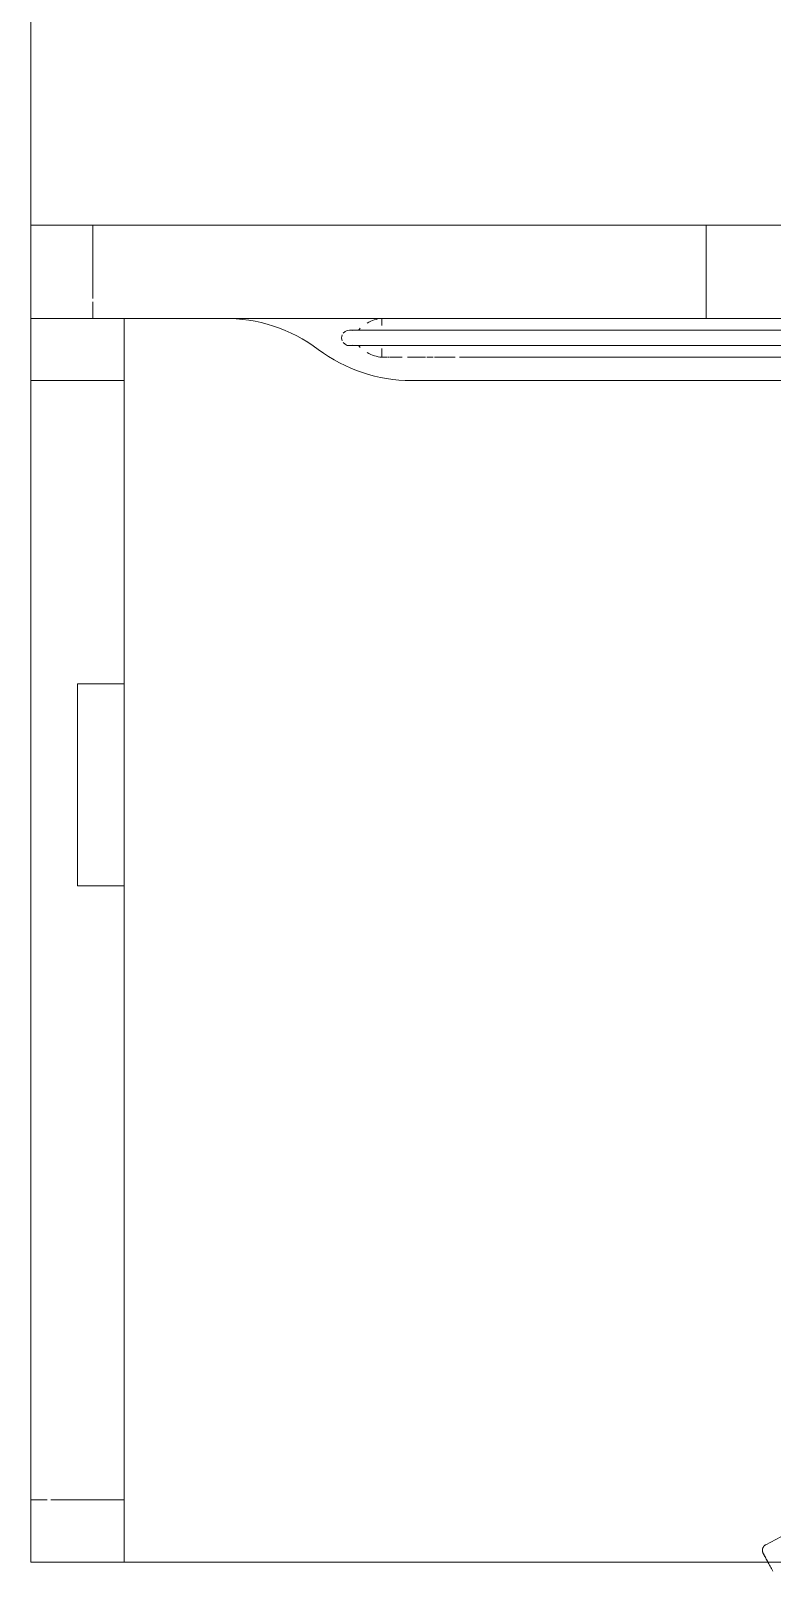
# Model space of a CAD drawing. Header units: millimetres. Extents: x 155927 to 326028, y -36033 to 97293.
# Drawn here: x 221864 to 222342, y 17264 to 18255 of the extents above; entities that cross this region are included whole.
import ezdxf

# ---------------------------------------------------------------- set-up
doc = ezdxf.new("R2010")
doc.units = ezdxf.units.MM
doc.header["$MEASUREMENT"] = 0
doc.layers.add('I-FURN', color=8, linetype='CONTINUOUS', lineweight=9)

msp = doc.modelspace()

# ---------------------------------------------------------------- linework, layer by layer
at = {"layer": 'I-FURN'}
for p, q in [((221864.46, 19469.61), (221864.46, 18069.61)), ((221864.46, 18069.61), (221864.46, 19469.61)), ((221903.94, 18129.61), (221864.46, 18129.61)), ((221864.46, 18129.61), (222299.09, 18129.61)), ((221864.46, 18129.61), (221864.46, 18069.61)), ((221864.46, 18129.61), (221864.46, 18069.61)), ((223424.46, 18129.61), (221904.46, 18129.61)), ((221904.46, 18129.61), (221904.46, 18082.51)), ((221904.46, 18129.61), (221904.46, 18082.51)), ((222299.09, 18129.61), (222429.46, 18129.61)), ((222299.09, 18129.61), (222299.09, 18069.61)), ((222299.09, 18129.61), (222299.09, 18069.61)), ((221904.46, 18080.19), (221904.46, 18069.61)), ((221904.46, 18080.19), (221904.46, 18069.61)), ((221988.35, 18069.61), (221864.46, 18069.61)), ((221864.46, 18069.61), (221904.46, 18069.61)), ((221864.46, 18069.61), (222090.37, 18069.61)), ((221988.35, 18069.61), (221864.46, 18069.61)), ((221864.46, 17269.61), (221864.46, 18069.61)), ((221864.46, 18069.61), (221864.46, 18029.61)), ((221864.46, 18069.61), (221924.46, 18069.61)), ((221864.46, 18069.61), (221924.46, 18069.61)), ((221864.46, 18069.61), (221864.46, 17269.61)), ((221988.35, 18069.61), (221864.46, 18069.61)), ((221864.46, 18069.61), (221988.35, 18069.61)), ((221864.46, 17269.61), (221864.46, 18069.61)), ((221904.46, 18069.61), (221924.46, 18069.61)), ((221924.46, 18069.61), (221988.35, 18069.61)), ((221924.46, 18029.61), (221924.46, 18069.61)), ((221924.46, 18069.61), (221924.46, 17834.61)), ((222090.37, 18069.61), (221988.35, 18069.61)), ((221988.35, 18069.61), (222090.37, 18069.61)), ((222090.37, 18069.61), (221988.35, 18069.61)), ((222094.18, 18069.61), (222090.37, 18069.61)), ((222090.37, 18069.61), (222094.18, 18069.61)), ((222094.18, 18069.61), (222090.37, 18069.61)), ((222090.37, 18069.61), (222090.37, 18065.07)), ((222090.37, 18069.61), (222093.79, 18069.61)), ((222094.18, 18069.64), (222095.07, 18069.64)), ((222299.09, 18069.61), (222094.18, 18069.61)), ((222094.18, 18069.61), (223220.97, 18069.61)), ((222664.46, 18069.61), (222094.18, 18069.61)), ((222095.38, 18069.61), (222103.4, 18069.61)), ((222106.95, 18069.61), (222118.45, 18069.61)), ((222119.22, 18069.64), (222123.29, 18069.64)), ((222124.18, 18069.61), (222137.42, 18069.61)), ((222140.37, 18069.64), (223178.55, 18069.64)), ((222429.46, 18069.61), (222299.09, 18069.61)), ((222069.55, 18062.11), (222069.46, 18062.11)), ((222069.46, 18062.11), (222069.46, 18062.11)), ((222069.75, 18062.11), (222069.55, 18062.11)), ((222070.06, 18062.11), (222069.75, 18062.11)), ((222070.49, 18062.11), (222070.06, 18062.11)), ((222071.03, 18062.11), (222070.49, 18062.11)), ((222071.68, 18062.11), (222071.03, 18062.11)), ((222072.44, 18062.11), (222071.68, 18062.11)), ((222073.3, 18062.11), (222072.44, 18062.11)), ((222074.28, 18062.11), (222073.3, 18062.11)), ((222075.36, 18062.11), (222074.28, 18062.11)), ((222076.54, 18062.11), (222075.36, 18062.11)), ((222077.83, 18062.11), (222076.54, 18062.11)), ((222079.22, 18062.11), (222077.83, 18062.11)), ((222080.7, 18062.11), (222079.22, 18062.11)), ((222082.28, 18062.11), (222080.7, 18062.11)), ((222083.95, 18062.11), (222082.28, 18062.11)), ((222085.72, 18062.11), (222083.95, 18062.11)), ((222087.57, 18062.11), (222085.72, 18062.11)), ((222089.5, 18062.11), (222087.57, 18062.11)), ((222091.52, 18062.11), (222089.5, 18062.11)), ((222093.61, 18062.11), (222091.52, 18062.11)), ((222095.78, 18062.11), (222093.61, 18062.11)), ((222098.02, 18062.11), (222095.78, 18062.11)), ((222100.33, 18062.11), (222098.02, 18062.11)), ((222102.7, 18062.11), (222100.33, 18062.11)), ((222105.14, 18062.11), (222102.7, 18062.11)), ((222107.62, 18062.11), (222105.14, 18062.11)), ((222110.17, 18062.11), (222107.62, 18062.11)), ((222112.76, 18062.11), (222110.17, 18062.11)), ((222115.39, 18062.11), (222112.76, 18062.11)), ((222118.06, 18062.11), (222115.39, 18062.11)), ((222120.77, 18062.11), (222118.06, 18062.11)), ((222123.51, 18062.11), (222120.77, 18062.11)), ((222126.28, 18062.11), (222123.51, 18062.11)), ((222129.07, 18062.11), (222126.28, 18062.11)), ((222131.88, 18062.11), (222129.07, 18062.11)), ((222134.7, 18062.11), (222131.88, 18062.11)), ((222137.53, 18062.11), (222134.7, 18062.11)), ((222140.37, 18062.11), (222137.53, 18062.11)), ((223178.55, 18062.11), (222140.37, 18062.11)), ((222069.46, 18052.11), (222069.52, 18052.11)), ((222069.52, 18052.11), (222069.69, 18052.11)), ((222069.69, 18052.11), (222069.97, 18052.11)), ((222069.97, 18052.11), (222070.36, 18052.11)), ((222070.36, 18052.11), (222070.87, 18052.11)), ((222070.87, 18052.11), (222071.49, 18052.11)), ((222071.49, 18052.11), (222072.22, 18052.11)), ((222072.22, 18052.11), (222073.06, 18052.11)), ((222073.06, 18052.11), (222074, 18052.11)), ((222074, 18052.11), (222075.06, 18052.11)), ((222075.06, 18052.11), (222076.21, 18052.11)), ((222076.21, 18052.11), (222077.47, 18052.11)), ((222077.47, 18052.11), (222078.83, 18052.11)), ((222078.83, 18052.11), (222080.29, 18052.11)), ((222080.29, 18052.11), (222081.84, 18052.11)), ((222081.84, 18052.11), (222083.49, 18052.11)), ((222083.49, 18052.11), (222085.23, 18052.11)), ((222085.23, 18052.11), (222087.06, 18052.11)), ((222087.06, 18052.11), (222088.97, 18052.11)), ((222088.97, 18052.11), (222090.97, 18052.11)), ((222090.37, 18050.28), (222090.37, 18044.61)), ((222093.79, 18044.61), (222090.37, 18044.61)), ((222090.97, 18052.11), (222093.04, 18052.11)), ((222093.04, 18052.11), (222095.19, 18052.11)), ((222095.07, 18044.59), (222094.18, 18044.59)), ((222095.19, 18052.11), (222097.41, 18052.11)), ((222103.4, 18044.61), (222095.38, 18044.61)), ((222097.41, 18052.11), (222099.7, 18052.11)), ((222099.7, 18052.11), (222102.06, 18052.11)), ((222102.06, 18052.11), (222104.47, 18052.11)), ((222104.47, 18052.11), (222106.95, 18052.11)), ((222106.95, 18052.11), (222109.48, 18052.11)), ((222118.45, 18044.61), (222106.95, 18044.61)), ((222109.48, 18052.11), (222112.05, 18052.11)), ((222112.05, 18052.11), (222114.67, 18052.11)), ((222114.67, 18052.11), (222117.34, 18052.11)), ((222117.34, 18052.11), (222120.04, 18052.11)), ((222123.29, 18044.59), (222119.22, 18044.59)), ((222120.04, 18052.11), (222122.77, 18052.11)), ((222122.77, 18052.11), (222125.53, 18052.11)), ((222137.42, 18044.61), (222124.18, 18044.61)), ((222125.53, 18052.11), (222128.32, 18052.11)), ((222128.32, 18052.11), (222131.12, 18052.11)), ((222131.12, 18052.11), (222133.94, 18052.11)), ((222133.94, 18052.11), (222136.77, 18052.11)), ((222136.77, 18052.11), (222139.6, 18052.11)), ((222139.6, 18052.11), (222140.37, 18052.11)), ((222140.37, 18052.11), (223178.55, 18052.11)), ((223178.55, 18044.59), (222140.37, 18044.59)), ((221864.46, 18029.61), (221864.46, 17309.61)), ((221864.46, 18029.61), (221924.46, 18029.61)), ((221864.46, 18029.61), (221924.46, 18029.61)), ((221924.46, 17309.61), (221924.46, 18029.61)), ((223005.76, 18029.61), (222109.46, 18029.61)), ((222109.46, 18029.61), (223005.76, 18029.61)), ((221894.46, 17704.61), (221894.46, 17834.61)), ((221894.46, 17834.61), (221924.46, 17834.61)), ((221894.46, 17834.61), (221924.46, 17834.61)), ((221894.46, 17834.61), (221894.46, 17704.61)), ((221924.46, 17834.61), (221924.46, 17704.61)), ((221894.46, 17704.61), (221924.46, 17704.61)), ((221924.46, 17704.61), (221894.46, 17704.61)), ((221924.46, 17704.61), (221924.46, 17269.61)), ((221864.46, 17309.61), (221864.46, 17269.61)), ((221864.46, 17309.61), (221875.04, 17309.61)), ((221864.46, 17309.61), (221875.04, 17309.61)), ((221877.35, 17309.61), (221924.46, 17309.61)), ((221877.35, 17309.61), (221924.46, 17309.61)), ((221924.46, 17269.61), (221924.46, 17309.61)), ((222347.05, 17285.9), (222337.37, 17280.75)), ((222335.23, 17277.32), (222335.24, 17277.48)), ((222335.23, 17277.16), (222335.23, 17277.32)), ((222335.23, 17276.99), (222335.23, 17277.16)), ((222335.24, 17276.83), (222335.23, 17276.99)), ((222335.24, 17277.48), (222335.25, 17277.64)), ((222335.26, 17276.67), (222335.24, 17276.83)), ((222335.25, 17277.64), (222335.27, 17277.8)), ((222335.29, 17276.51), (222335.26, 17276.67)), ((222335.27, 17277.8), (222335.3, 17277.96)), ((222335.32, 17276.36), (222335.29, 17276.51)), ((222335.3, 17277.96), (222335.34, 17278.11)), ((222335.35, 17276.2), (222335.32, 17276.36)), ((222335.34, 17278.11), (222335.38, 17278.27)), ((222335.39, 17276.04), (222335.35, 17276.2)), ((222335.38, 17278.27), (222335.42, 17278.43)), ((222335.44, 17275.89), (222335.39, 17276.04)), ((222335.42, 17278.43), (222335.47, 17278.58)), ((222335.5, 17275.74), (222335.44, 17275.89)), ((222335.47, 17278.58), (222335.53, 17278.73)), ((222335.56, 17275.59), (222335.5, 17275.74)), ((222335.53, 17278.73), (222335.6, 17278.88)), ((222335.63, 17275.44), (222335.56, 17275.59)), ((222335.6, 17278.88), (222335.67, 17279.02)), ((222335.7, 17275.3), (222335.63, 17275.44)), ((222335.67, 17279.02), (222335.74, 17279.16)), ((222335.7, 17275.29), (222335.7, 17275.3)), ((222335.7, 17275.3), (222335.71, 17275.28)), ((222335.73, 17275.25), (222335.7, 17275.29)), ((222335.71, 17275.28), (222335.74, 17275.22)), ((222335.77, 17275.17), (222335.73, 17275.25)), ((222335.74, 17279.16), (222335.83, 17279.3)), ((222335.74, 17275.22), (222335.8, 17275.12)), ((222335.83, 17275.05), (222335.77, 17275.17)), ((222335.8, 17275.12), (222335.87, 17274.98)), ((222335.83, 17279.3), (222335.91, 17279.44)), ((222335.92, 17274.89), (222335.83, 17275.05)), ((222335.87, 17274.98), (222335.97, 17274.8)), ((222335.91, 17279.44), (222336, 17279.57)), ((222336.03, 17274.68), (222335.92, 17274.89)), ((222335.97, 17274.8), (222336.08, 17274.58)), ((222336, 17279.57), (222336.1, 17279.7)), ((222336.15, 17274.44), (222336.03, 17274.68)), ((222336.08, 17274.58), (222336.22, 17274.32)), ((222336.1, 17279.7), (222336.21, 17279.82)), ((222336.3, 17274.16), (222336.15, 17274.44)), ((222336.21, 17279.82), (222336.31, 17279.94)), ((222336.22, 17274.32), (222336.38, 17274.02)), ((222336.47, 17273.85), (222336.3, 17274.16)), ((222336.31, 17279.94), (222336.43, 17280.06)), ((222336.38, 17274.02), (222336.56, 17273.69)), ((222336.43, 17280.06), (222336.54, 17280.17)), ((222336.66, 17273.49), (222336.47, 17273.85)), ((222336.54, 17280.17), (222336.66, 17280.27)), ((222336.56, 17273.69), (222336.75, 17273.31)), ((222336.66, 17280.27), (222336.79, 17280.38)), ((222336.87, 17273.1), (222336.66, 17273.49)), ((222336.75, 17273.31), (222336.97, 17272.9)), ((222336.79, 17280.38), (222336.92, 17280.47)), ((222337.1, 17272.67), (222336.87, 17273.1)), ((222336.92, 17280.47), (222337.05, 17280.56)), ((222336.97, 17272.9), (222337.21, 17272.46)), ((222337.05, 17280.56), (222337.19, 17280.65)), ((222337.35, 17272.2), (222337.1, 17272.67)), ((222337.19, 17280.65), (222337.33, 17280.73)), ((222337.21, 17272.46), (222337.47, 17271.98)), ((222337.33, 17280.73), (222337.37, 17280.75)), ((222337.61, 17271.7), (222337.35, 17272.2)), ((222337.47, 17271.98), (222337.74, 17271.46)), ((222337.9, 17271.17), (222337.61, 17271.7)), ((222337.74, 17271.46), (222338.03, 17270.91)), ((222338.2, 17270.6), (222337.9, 17271.17)), ((221864.46, 17269.61), (221924.46, 17269.61)), ((221924.46, 17269.61), (221864.46, 17269.61)), ((221864.46, 17269.61), (223464.46, 17269.61)), ((223464.46, 17269.61), (221864.46, 17269.61)), ((222338.03, 17270.91), (222338.34, 17270.32)), ((222338.34, 17270.32), (222338.67, 17269.71)), ((222338.67, 17269.71), (222339.02, 17269.06)), ((222339.02, 17269.06), (222339.38, 17268.38)), ((222339.38, 17268.38), (222339.75, 17267.67)), ((222339.75, 17267.67), (222340.14, 17266.94)), ((222340.14, 17266.94), (222340.55, 17266.18)), ((222340.55, 17266.18), (222340.97, 17265.39)), ((222340.97, 17265.39), (222341.4, 17264.58)), ((222341.4, 17264.58), (222341.84, 17263.74))]:
    msp.add_line(p, q, dxfattribs=at)
for centre, radius, start, end in [((221989.44, 17969.59), 100.03, 53.1301, 90.62561), ((221989.44, 17969.59), 100.03, 53.1301, 90.62561), ((222092.7, 18046.15), 23.6, 96.00282, 119.78392), ((222069.46, 18057.11), 5, 157.63496, 202.36504), ((222069.46, 18057.11), 5, 68.17478, 142.72493), ((222069.46, 18057.11), 5, 217.27507, 291.82522), ((222082.32, 18057.11), 8.51, 133.45137, 144.45946), ((222109.46, 18129.61), 100, 233.1301, 270), ((222109.46, 18129.61), 100, 233.1301, 270), ((222082.32, 18057.11), 8.51, 215.54054, 226.54863), ((222092.7, 18068.07), 23.6, 240.21608, 264.33362)]:
    msp.add_arc(centre, radius, start, end, dxfattribs=at)

doc.saveas('drawing.dxf')
